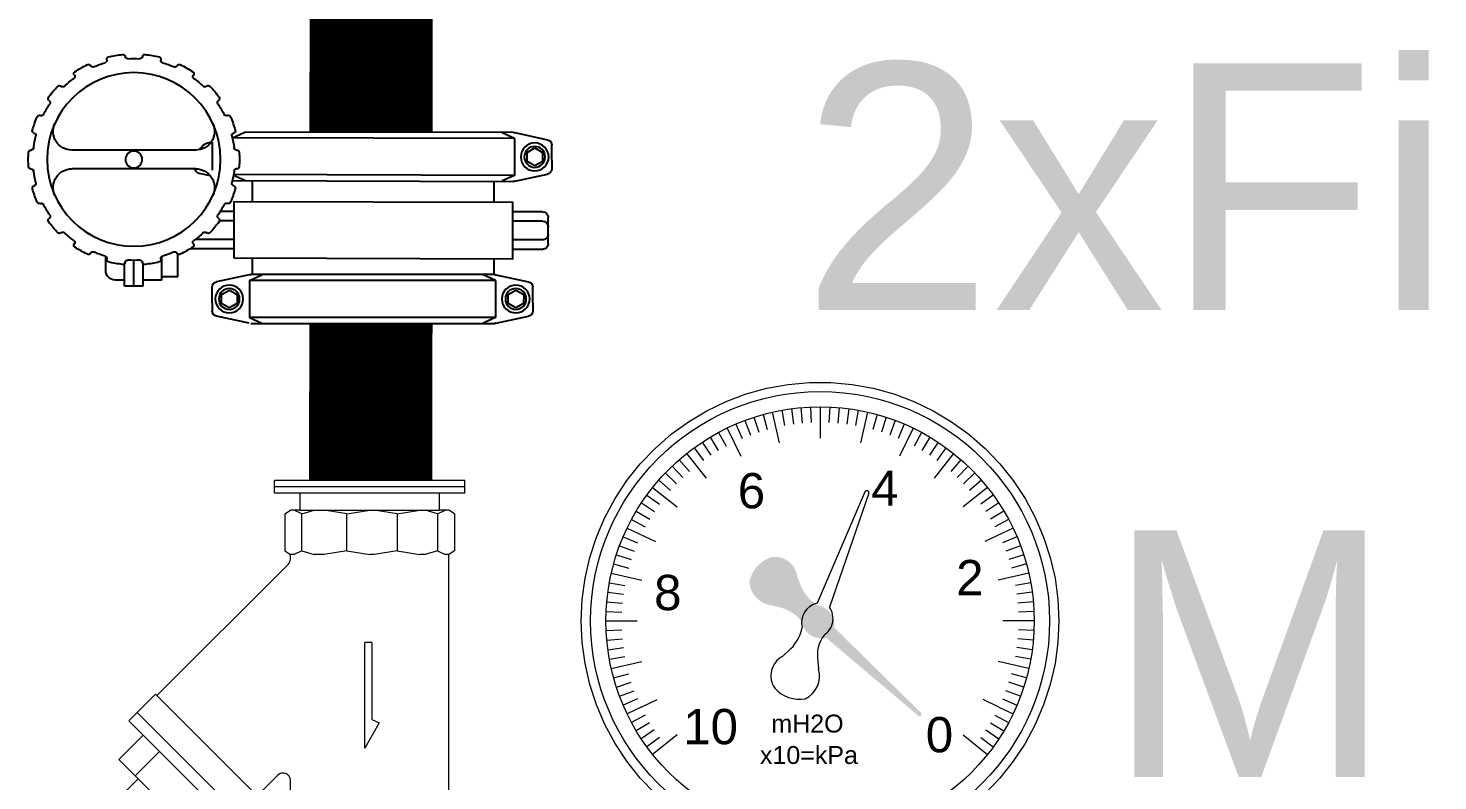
# Model space of a CAD drawing. Extents: x -6531732 to 89637, y -8915 to 32458.
# Drawn here: x 11521 to 12379, y 18421 to 18879 of the extents above; entities that cross this region are included whole.
import ezdxf

# ---------------------------------------------------------------- set-up
doc = ezdxf.new("R2010")
doc.units = 0
for name, color, linetype, lineweight in [('SAN-MC-EQUIPMENTS', 140, 'Continuous', 15), ('SAN-MC-HIDRANT', 1, 'HE_LINE', 25), ('SAN-MC-VALVE', 7, 'Continuous', 5)]:
    doc.layers.add(name, color=color, linetype=linetype, lineweight=lineweight)
doc.layers.add('SAN-MC-TEXT', color=7, linetype='Continuous')
doc.styles.get("Standard").update_dxf_attribs({"font": 'arial.ttf'})
doc.linetypes.add('HE_LINE', pattern='A,300,-250,["HE",Standard,S=0.5,R=0,X=-100.5,Y=-30.5],-100', length=650)

# ---------------------------------------------------------------- blocks, each defined once
blk = doc.blocks.new('12')
at = {"layer": 'SAN-MC-TEXT'}
for p, q in [((-0.1158223397505935, 0.2060436912579462, 1.427282663186685), (-0.1157331909926143, 0.2057987572043203, 1.427282663186685)), ((-0.10546726823668, 0.2078695700038224, 1.427282663186685), (-0.10546726823668, 0.2074270992889069, 1.427282663186685)), ((-0.09404900783556513, 0.2078695702948608, 1.427282663186685), (-0.09404900783556513, 0.2076089169131592, 1.427282663186685)), ((-0.08369393620523624, 0.2060436920728534, 1.427282663186685), (-0.08384527012822218, 0.2056279055541381, 1.427282663186685)), ((-0.1265519946755376, 0.2021384160034359, 1.427282663186685), (-0.1264006607525516, 0.2017226294265129, 1.427282663186685)), ((-0.07296428110566922, 0.2021384172840044, 1.427282663186685), (-0.07305342986364849, 0.2018934831721708, 1.427282663186685)), ((-0.144404986378504, 0.1895414916216396, 1.427282663186685), (-0.1441205716400873, 0.1892025393317454, 1.427282663186685)), ((-0.1356580916617531, 0.1968810081016272, 1.427282663186685), (-0.1354905468469951, 0.1966813360340893, 1.427282663186685)), ((-0.06385818388662301, 0.1968810098478571, 1.427282663186685), (-0.06414259856683202, 0.1965420576161705, 1.427282663186685)), ((-0.05511128876241855, 0.189541493775323, 1.427282663186685), (-0.05527883357717656, 0.1893418217077851, 1.427282663186685)), ((-0.1511637791118119, 0.1814866756903939, 1.427282663186685), (-0.1509380466595758, 0.1813563489704393, 1.427282663186685)), ((-0.1054672657337505, 0.107533939415589, 1.427282663186685), (-0.1054672676546033, 0.1828966205357574, 1.427282663186685)), ((-0.09404900539084338, 0.1075339397066273, 1.427282663186685), (-0.09404900719528086, 0.1828966208267957, 1.427282663186685)), ((-0.048352495621657, 0.1814866781933233, 1.427282663186685), (-0.04873568654875271, 0.1812654428067617, 1.427282663186685)), ((-0.1568729090795387, 0.1715981719316915, 1.427282663186685), (-0.1564897181524429, 0.1713769366033375, 1.427282663186685)), ((-0.04264336518826894, 0.1715981747838669, 1.427282663186685), (-0.04286909764050506, 0.1714678480639122, 1.427282663186685)), ((-0.0321049440826755, 0.1623426723526791, 1.427282663186685), (-0.04077841443358921, 0.1623426721780561, 1.427282663186685)), ((-0.03904708634945564, 0.1617174805724062, 1.427282663186685), (-0.03948283495265059, 0.1616406463435851, 1.427282663186685)), ((-0.02639581359107979, 0.1509244121261872, 1.427282663186685), (-0.02639581370749511, 0.1566335423267446, 1.427282663186685)), ((-0.1624519472534303, 0.1504726861603558, 1.427282663186685), (-0.1621952537971083, 0.1504274242324755, 1.427282663186685)), ((-0.03706432596663944, 0.1504726893035695, 1.427282663186685), (-0.03732101948116906, 0.1504274273174815, 1.427282663186685)), ((-0.0226848789898213, 0.1509244121843949, 1.427282663186685), (-0.03625044811633416, 0.1509244118933566, 1.427282663186685)), ((-0.02268487864057533, 0.1395061518414877, 1.427282663186685), (-0.0226848789898213, 0.1509244121843949, 1.427282663186685)), ((-0.1624519470205996, 0.1399578709388152, 1.427282663186685), (-0.1620161984174047, 0.1400347052258439, 1.427282663186685)), ((-0.02268487881519832, 0.1452152820420451, 1.427282663186685), (-0.03838498689583503, 0.1452152816345915, 1.427282663186685)), ((-0.03706432567560114, 0.1399578740820289, 1.427282663186685), (-0.03750007433700375, 0.14003470831085, 1.427282663186685)), ((-0.02268487864057533, 0.1395061518414877, 1.427282663186685), (-0.03625044782529585, 0.1395061515504494, 1.427282663186685)), ((-0.02639581300900318, 0.1280878913821653, 1.427282663186685), (-0.02639581330004148, 0.1395061517250724, 1.427282663186685)), ((-0.1604691866377834, 0.1287130796699785, 1.427282663186685), (-0.1602124931232538, 0.1287583416560665, 1.427282663186685)), ((-0.03904708553454839, 0.1287130826385692, 1.427282663186685), (-0.03930377899087034, 0.1287583446246572, 1.427282663186685)), ((-0.0283940086083021, 0.1280878913239576, 1.427282663186685), (-0.04077501964638941, 0.1280878910329193, 1.427282663186685)), ((-0.02639581300900318, 0.1280878913821653, 1.427282663186685), (-0.04077501964638941, 0.1280878910329193, 1.427282663186685)), ((-0.02839400837547146, 0.11838236998301, 1.427282663186685), (-0.0283940086083021, 0.1280878913239576, 1.427282663186685)), ((-0.1568729077407625, 0.1188323854585178, 1.427282663186685), (-0.1566471752885263, 0.1189627121784724, 1.427282663186685)), ((-0.0426433639077004, 0.1188323883106932, 1.427282663186685), (-0.04302655483479612, 0.1190536236972548, 1.427282663186685)), ((-0.02839400837547146, 0.11838236998301, 1.427282663186685), (-0.0421656740072649, 0.118382369633764, 1.427282663186685)), ((-0.1511637773073744, 0.1089438820490614, 1.427282663186685), (-0.1507805863802787, 0.109165117435623, 1.427282663186685)), ((-0.08980621644877829, 0.0986519762664102, 0.7136413315933425), (-0.09127048417576589, 0.1054741092957556, 0.7136413315933425)), ((-0.0512305288866628, 0.1076422206824645, 1.427282663186685), (-0.05123052830458619, 0.08441304473672062, 1.427282663186685)), ((-0.04835249381721951, 0.1089438846101984, 1.427282663186685), (-0.04857822632766329, 0.1090742112719454, 1.427282663186685)), ((-0.04552139880252071, 0.1108121462748386, 1.427282663186685), (-0.04552139810402878, 0.08441304485313594, 1.427282663186685)), ((-0.1444049841666128, 0.1008890664670616, 1.427282663186685), (-0.1442374394100625, 0.1010887385345995, 1.427282663186685)), ((-0.110233776998939, 0.09765675867674872, 0.7136413315933425), (-0.09329250405426137, 0.09765675908420235, 0.7136413315933425)), ((-0.0551112866087351, 0.1008890686789528, 1.427282663186685), (-0.05539570134715177, 0.1012280209106393, 1.427282663186685)), ((-0.02965974053950049, 0.07502440141979605), (-0.02537350673810579, 0.09499429009156302)), ((-0.01261912603513338, 0.09752678719814867), (-0.02223977106041275, 0.09752678690711036)), ((-0.01261912603513338, 0.09752678719814867), (-0.007521929481299594, 0.09752678731456399)), ((-0.0001019588962662965, 0.07502440217649564), (-0.004388193687191233, 0.09499429061543196)), ((-0.1356580890424084, 0.09354955039452761, 1.427282663186685), (-0.1353736743621994, 0.09388850268442184, 1.427282663186685)), ((-0.1265519918815698, 0.08829214301658794, 1.427282663186685), (-0.1264628431817982, 0.08853707707021385, 1.427282663186685)), ((-0.07296427831170149, 0.08829214429715648, 1.427282663186685), (-0.07311561223468743, 0.0887079308158718, 1.427282663186685)), ((-0.0683579190808814, 0.09248303342610598, 1.427282663186685), (-0.06835791890625842, 0.084413044329267, 1.427282663186685)), ((-0.06385818132548593, 0.09354955214075744, 1.427282663186685), (-0.06402572614024393, 0.09374922420829535, 1.427282663186685)), ((-0.06264878888032399, 0.09304443327710032, 1.427282663186685), (-0.06264878870570101, 0.08441304444568232, 1.427282663186685)), ((-0.01760297853616066, 0.0918281021877192), (-0.0203059887571726, 0.08709524985169992)), ((-0.0203059887571726, 0.08709524985169992), (-0.01755831015179865, 0.08238725189585239)), ((-0.01215168132330291, 0.09185365180019289), (-0.01760297853616066, 0.0918281021877192)), ((-0.00940443723811768, 0.08714652282651514), (-0.01215168132330291, 0.09185365180019289)), ((-0.01210753436316736, 0.08241280145011842), (-0.00940443723811768, 0.08714652282651514)), ((-0.1130051143409219, 0.08528881624806672, 0.7136413315933425), (-0.116415051772492, 0.07777505449485034, 0.7136413315933425)), ((-0.1161866543407086, -0.08558353531407192), (-0.116415051772492, 0.07777505449485034, 0.7136413315933425)), ((-0.1158223367237952, 0.08438686816953123, 1.427282663186685), (-0.1156710028008092, 0.08480265468824655, 1.427282663186685)), ((-0.1125236763909925, -0.08638211444485933), (-0.112981010141084, 0.08528349304106086, 0.7136413315933425)), ((-0.1054672651516739, 0.08256098994752392, 1.427282663186685), (-0.1054672651516739, 0.08282164332922548, 1.427282663186685)), ((-0.0940490047505591, 0.08256099023856223, 1.427282663186685), (-0.0940490047505591, 0.08300346101168543, 1.427282663186685)), ((-0.09008793657994829, -0.08638211386278272), (-0.09054527027183212, 0.08453755284426734, 0.7136413315933425)), ((-0.09020417233114131, 0.08459032437531278, 0.7136413315933425), (-0.08711122829117812, 0.07777505519334227, 0.7136413315933425)), ((-0.08688229238032363, 0.08454335096757859, 0.7136413315933425), (-0.08642495863023214, -0.08558353455737233)), ((-0.08369393323664553, 0.08438686898443848, 1.427282663186685), (-0.08378308193641715, 0.08463180309627205, 1.427282663186685)), ((-0.01755831015179865, 0.08238725189585239), (-0.01210753436316736, 0.08241280145011842)), ((-0.07406704881577753, 0.07302332943072543, 0.7136413315933425), (-0.08688229203107767, 0.07302332913968712, 0.7136413315933425)), ((-0.03021902704495005, 0.07302333053667098, 0.7136413315933425), (-0.03981226767064072, 0.07302333030384034, 0.7136413315933425)), ((-0.02976169387693517, -0.07406353304395452), (-0.02976169754401781, 0.07406353153055534)), ((-0.02609871965250932, 0.07486211089417338), (-0.02953276122570969, 0.06729523575631902)), ((-0.02609871592721902, -0.07486211217474192), (-0.02609871965250932, 0.07486211089417338)), ((-0.02609871965250932, 0.07486211089417338), (-0.00366297978325747, 0.07486211141804233)), ((-0.003662976057967171, -0.07486211159266531), (-0.00366297978325747, 0.07486211141804233)), ((-0.00366297978325747, 0.07486211141804233), (-0.0002289377443958074, 0.06729523651301861)), ((-1.833541318774223e-09, 0.07406353228725493), (1.833541318774223e-09, -0.07406353228725493)), ((-0.02609871592721902, -0.07486211217474192), (-0.02953275790787302, -0.06729523721151054)), ((-0.003662976057967171, -0.07486211159266531), (-0.0002289344265591353, -0.06729523651301861)), ((-0.07360971564776264, -0.07406353414990008), (-0.08642495892127044, -0.07406353444093838)), ((-0.02976169387693517, -0.07406353304395452), (-0.03935493444441818, -0.07406353327678517)), ((-0.02965973675600253, -0.07502440293319523), (-0.02537350208149292, -0.09499429137213156)), ((-0.02609871592721902, -0.07486211217474192), (-0.003662976057967171, -0.07486211159266531)), ((-0.000101955229183659, -0.07502440217649564), (-0.004388188972370699, -0.09499429084826261)), ((-0.1125236763909925, -0.08638211444485933), (-0.1159577183716465, -0.0788152395398356)), ((-0.09008793657994829, -0.08638211386278272), (-0.08665389494854026, -0.07881523878313601)), ((-0.0679005847487133, -0.1034370088600554, 0.7136413315933425), (-0.06790058521437459, -0.08545324869919568, 0.7136413315933425)), ((-0.06219145454815589, -0.1034370086854324, 0.7136413315933425), (-0.06219145495560952, -0.08545324858278036, 0.7136413315933425)), ((-0.05077319414704107, -0.1034370083943941, 0.7136413315933425), (-0.05077319461270235, -0.08545324829174206, 0.7136413315933425)), ((-0.04506406394648366, -0.1034370082779787, 0.7136413315933425), (-0.04506406441214494, -0.08545324811711907, 0.7136413315933425)), ((-0.01760297422879376, -0.08252577891107649), (-0.02030598444980569, -0.08725863124709576)), ((-0.012151677015936, -0.08250022924039513), (-0.01760297422879376, -0.08252577891107649)), ((-0.009404432930750772, -0.08720735821407288), (-0.012151677015936, -0.08250022924039513)), ((-0.116084697219776, -0.08654440520331264), (-0.1117984624870587, -0.106514293642249)), ((-0.1125236763909925, -0.08638211444485933), (-0.09008793657994829, -0.08638211386278272)), ((-0.1040279346925672, -0.09404578118119389), (-0.1067309449135792, -0.09877863351721317)), ((-0.09857663747970946, -0.09402023156872019), (-0.1040279346925672, -0.09404578118119389)), ((-0.09582939339452423, -0.09872736048419029), (-0.09857663747970946, -0.09402023156872019)), ((-0.08652691569295712, -0.0865444045048207), (-0.09081314943614416, -0.10651429311838)), ((-0.02030598444980569, -0.08725863124709576), (-0.01755830584443174, -0.0919666292029433)), ((-0.01755830584443174, -0.0919666292029433), (-0.01210753011400811, -0.0919410795904696)), ((-0.01210753011400811, -0.0919410795904696), (-0.009404432930750772, -0.08720735821407288)), ((-0.1067309449135792, -0.09877863351721317), (-0.1039832663082052, -0.1034866314730607)), ((-0.09853249051957391, -0.103461081860587), (-0.09582939339452423, -0.09872736048419029)), ((-0.01261912120389752, -0.09752678783843294), (-0.02223976622917689, -0.09752678801305592)), ((-0.01261912120389752, -0.09752678783843294), (-0.007521924650063738, -0.09752678766380996)), ((-0.09904408166767098, -0.1090467900503427), (-0.1086647266929504, -0.109046790341381)), ((-0.1039832663082052, -0.1034866314730607), (-0.09853249051957391, -0.103461081860587)), ((-0.09904408166767098, -0.1090467900503427), (-0.0939468851138372, -0.1090467899339274)), ((-0.04848954195040278, -0.1068624864565209, 0.7136413315933425), (-0.06447510657017119, -0.1068624868639745, 0.7136413315933425))]:
    blk.add_line(p, q, dxfattribs=at)
at = {"layer": 'SAN-MC-TEXT', "elevation": 0.7136413315933425}
blk.add_lwpolyline([(-0.03981226790347137, 0.08441304502775893), (-0.03935493421158753, -0.08545324800070375), (-0.07360971535672434, -0.085453248815611), (-0.07406704910681583, 0.08441304415464401)], close=True, dxfattribs=at)
at = {"layer": 'SAN-MC-TEXT'}
for centre, radius in [((-0.09975813652272336, 0.1452152801211923, 1.427282663186685), 0.05280945432417312), ((-0.09975813652272336, 0.1452152801211923, 1.427282663186685), 0.005138217177487114), ((-0.0148808500089217, 0.08717694017104805), 0.008470636471499909), ((-0.0148808500089217, 0.08717694017104805), 0.006346376422867801), ((-0.01488084570155479, -0.08717694092774764), 0.008470636471499909), ((-0.01488084570155479, -0.08717694092774764), 0.006346376422867801), ((-0.1013058061653282, -0.09869694319786504), 0.008470636473597368), ((-0.1013058061653282, -0.09869694319786504), 0.006346376422867801)]:
    blk.add_circle(centre, radius, dxfattribs=at)
for centre, radius, start, end in [((-0.09975813652272336, 0.1452152801211923, 1.427282663186685), 0.06422771471858893, 106.0904373041686, 113.909565351695), ((-0.1171635466453154, 0.2055555318947881, 1.427282663186685), 0.001427282549301976, 20.00000090300393, 106.0904373041686), ((-0.09975813652272336, 0.1452152801211923, 1.427282663186685), 0.06137314961998497, 96.51414198842934, 103.475022419117), ((-0.1068827489798423, 0.2076102653518319, 1.427282663186685), 0.001427282549301976, 276.5141419884293, 5.211853802802321), ((-0.1040399856574368, 0.2078695700620301, 1.427282663186685), 0.001427282549301976, 93.90956449380326, 185.2118538028023), ((-0.09975813652272336, 0.1452152801211923, 1.427282663186685), 0.06422771471858893, 86.09043717091961, 93.90956449380326), ((-0.09547629035660066, 0.2078695702948608, 1.427282663186685), 0.001427282549301976, 1.667526652835144e-06, 86.09043717091961), ((-0.09262172531452961, 0.2076089169131592, 1.427282663186685), 0.001427282549301976, 180.0000016675266, 263.4750223503133), ((-0.09975813652272336, 0.1452152801211923, 1.427282663186685), 0.06137314961998497, 76.51414348988354, 83.4750223503133), ((-0.08511274043121375, 0.2062841482693329, 1.427282663186685), 0.001427282549301976, 256.5141434898836, 345.211854596245), ((-0.08235272936872207, 0.2055555327096954, 1.427282663186685), 0.001427282549301976, 73.909564757769, 165.211854596245), ((-0.09975813652272336, 0.1452152801211923, 1.427282663186685), 0.06422771471858893, 66.09043837282532, 73.909564757769), ((-0.1367514534795191, 0.1959635685198009, 1.427282663186685), 0.001427282549301976, 40.00000184619144, 126.0904379557288), ((-0.09975813652272336, 0.1452152801211923, 1.427282663186685), 0.06137314961998497, 116.5141431882567, 123.4750227351469), ((-0.1277934240351897, 0.2014106262940913, 1.427282663186685), 0.001427282549301976, 296.5141431882567, 25.21185438622399), ((-0.1252107878390234, 0.2026265753665939, 1.427282663186685), 0.001427282549301976, 113.909565351695, 205.211854386224), ((-0.1143919841561001, 0.206286916625686, 1.427282663186685), 0.001427282549301976, 200.000000903004, 283.475022419117), ((-0.07430548800039105, 0.2026265766471624, 1.427282663186685), 0.001427282549301976, 340.0000012339927, 66.09043837282532), ((-0.07171222291071899, 0.2014053238672204, 1.427282663186685), 0.001427282549301976, 160.0000012339928, 243.4750219417881), ((-0.09975813652272336, 0.1452152801211923, 1.427282663186685), 0.06137314961998497, 56.51414339682576, 63.47502194178809), ((-0.06276482201064937, 0.1959635703824461, 1.427282663186685), 0.001427282549301976, 53.90956437536886, 145.2118537514563), ((-0.143311624560738, 0.1904589311452582, 1.427282663186685), 0.001427282549301976, 133.9095647272544, 225.2118540498976), ((-0.1453226296289358, 0.1884329991880804, 1.427282663186685), 0.001427282549301976, 316.5141431547135, 45.21185404989765), ((-0.09975813652272336, 0.1452152801211923, 1.427282663186685), 0.06422771471858893, 126.0904379557288, 133.9095647272544), ((-0.1343971850292291, 0.1975987756159157, 1.427282663186685), 0.001427282549301976, 220.0000018461914, 303.4750227351469), ((-0.1168855279975105, 0.1828966202447191, 1.427282663186685), 0.01141826039441581, 1.667526652835144e-06, 114.4433377556728), ((-0.08263074679416604, 0.182896621117834, 1.427282663186685), 0.01141826039441581, 65.55666596964734, 180.0000016675266), ((-0.06510918287676759, 0.1975922244600952, 1.427282663186685), 0.001427282549301976, 236.5141433968258, 325.2118537514563), ((-0.09975813652272336, 0.1452152801211923, 1.427282663186685), 0.06422771471858893, 46.0904376290522, 53.90956437536886), ((-0.05418547164299525, 0.1884243822423741, 1.427282663186685), 0.001427282549301976, 140.0000017804241, 223.4750228448106), ((-0.05620465069659986, 0.1904589332989417, 1.427282663186685), 0.001427282549301976, 320.000001780424, 46.0904376290522), ((-0.09975813652272336, 0.1452152801211923, 1.427282663186685), 0.06422771471858893, 146.0904380448224, 153.9095659307902), ((-0.1518774204014335, 0.1802506126696244, 1.427282663186685), 0.001427282549301976, 60.00000229868032, 146.0904380448224), ((-0.1502244053699542, 0.1825924119330011, 1.427282663186685), 0.001427282549301976, 240.0000022986803, 323.4750226573057), ((-0.09975813652272336, 0.1452152801211923, 1.427282663186685), 0.06137314961998497, 136.5141431547135, 143.4750226573057), ((-0.09975813652272336, 0.1452152801211923, 1.427282663186685), 0.06137314961998497, 36.5141418874388, 43.47502284481055), ((-0.04928480045055039, 0.1825828681467101, 1.427282663186685), 0.001427282549301976, 216.5141418874388, 305.2118536113704), ((-0.04763885433203541, 0.1802506152889691, 1.427282663186685), 0.001427282549301976, 33.9095656523399, 125.2118536113704), ((-0.09975813652272336, 0.1452152801211923, 1.427282663186685), 0.06422771471858893, 26.09043779729861, 33.9095656523399), ((-0.1561592677899171, 0.1728342348942533, 1.427282663186685), 0.001427282549301976, 153.9095659307902, 245.2118547047361), ((-0.1573560849938076, 0.1702426773263142, 1.427282663186685), 0.001427282549301976, 336.5141432953224, 65.21185470473601), ((-0.04335700647789054, 0.172834237688221, 1.427282663186685), 0.001427282549301976, 300.0000014210065, 26.09043779729861), ((-0.09975813652272336, 0.1452152801211923, 1.427282663186685), 0.06137314961998497, 156.5141432953224, 163.4750224653439), ((-0.04215545635088347, 0.1702317851595581, 1.427282663186685), 0.001427282549301976, 120.0000014210065, 203.4750225795373), ((-0.09975813652272336, 0.1452152801211923, 1.427282663186685), 0.06137314961998497, 16.51414350518074, 23.47502257953728), ((-0.09975813652272336, 0.1452152801211923, 1.427282663186685), 0.06422771471858893, 166.0904376934282, 173.9095651839097), ((-0.1607170324132312, 0.1603118786588311, 1.427282663186685), 0.001427282549301976, 74.78814842242127, 166.0904376934282), ((-0.1599680265935604, 0.1630664261756465, 1.427282663186685), 0.001427282549301976, 254.7881484224212, 343.4858601680819), ((-0.03954824732500128, 0.1630664292024449, 1.427282663186685), 0.001427282549301976, 196.5141435051807, 285.2118531883954), ((-0.03879924133070745, 0.1603118816856295, 1.427282663186685), 0.001427282549301976, 13.90956554650577, 105.2118531883954), ((-0.09975813652272336, 0.1452152801211923, 1.427282663186685), 0.06422771471858893, 6.090438310877605, 13.90956554650577), ((-0.03210494390805252, 0.1566335422103293, 1.427282663186685), 0.005709130197207905, 1.667526652835144e-06, 90.00000166752666), ((-0.1622041022928897, 0.1518782851053402, 1.427282663186685), 0.001427282549301976, 173.9095651839097, 260.0000016402533), ((-0.1624430987576488, 0.1490218252874911, 1.427282663186685), 0.001427282549301976, 356.5249805516387, 80.00000164025326), ((-0.09975813652272336, 0.1452152801211923, 1.427282663186685), 0.06137314961998497, 176.5249805516387, 183.4858600601309), ((-0.0370731744042132, 0.1490218283724971, 1.427282663186685), 0.001427282549301976, 100.000001644632, 183.4750227795257), ((-0.09975813652272336, 0.1452152801211923, 1.427282663186685), 0.06137314961998497, 356.5141432710335, 3.475022779525768), ((-0.0373121710435953, 0.1518782881903462, 1.427282663186685), 0.001427282549301976, 280.0000016446321, 6.090438310877605), ((-0.1622041020018514, 0.1385522720520385, 1.427282663186685), 0.001427282549301976, 94.78814942713883, 186.0904383108776), ((-0.09975813652272336, 0.1452152801211923, 1.427282663186685), 0.06422771471858893, 186.0904383108776, 193.9095655465057), ((-0.1624423774483148, 0.1413968751439825, 1.427282663186685), 0.001427282549301976, 274.7881494271388, 3.485860060130852), ((-0.03707389536430128, 0.1413968782289885, 1.427282663186685), 0.001427282549301976, 176.5141432710335, 265.2118538962567), ((-0.09975813652272336, 0.1452152801211923, 1.427282663186685), 0.06422771471858893, 346.0904376934281, 353.9095651839097), ((-0.03731217069434933, 0.1385522751370445, 1.427282663186685), 0.001427282549301976, 353.9095651839097, 85.21185389625668), ((-0.1607170316565316, 0.1301186785567552, 1.427282663186685), 0.001427282549301976, 193.9095655465057, 280.0000016446321), ((-0.1599646481045056, 0.1273527427110821, 1.427282663186685), 0.001427282549301976, 16.52498120472125, 100.000001644632), ((-0.03955162400961854, 0.1273527457378805, 1.427282663186685), 0.001427282549301976, 80.00000164025326, 163.4750224653439), ((-0.03879924057400785, 0.1301186815835536, 1.427282663186685), 0.001427282549301976, 260.0000016402533, 346.0904376934281), ((-0.09975813652272336, 0.1452152801211923, 1.427282663186685), 0.06137314961998497, 196.5141435051807, 203.4750225795373), ((-0.1573608165781479, 0.1201987750828266, 1.427282663186685), 0.001427282549301976, 300.0000014210065, 23.47502257953728), ((-0.04216018799343146, 0.1201878829160705, 1.427282663186685), 0.001427282549301976, 156.5141432953224, 245.2118547047361), ((-0.09975813652272336, 0.1452152801211923, 1.427282663186685), 0.06137314961998497, 336.5141432953224, 343.4750224653439), ((-0.1561592664511409, 0.1175963225541636, 1.427282663186685), 0.001427282549301976, 120.0000014210065, 206.0904377972986), ((-0.09975813652272336, 0.1452152801211923, 1.427282663186685), 0.06422771471858893, 206.0904377972986, 213.9095656523399), ((-0.09975813652272336, 0.1452152801211923, 1.427282663186685), 0.06422771471858893, 326.0904380448225, 333.9095659307902), ((-0.04335700513911434, 0.1175963253481314, 1.427282663186685), 0.001427282549301976, 333.9095659307902, 65.21185470473601), ((-0.1518774186552037, 0.1101799449534155, 1.427282663186685), 0.001427282549301976, 213.9095656523399, 305.2118536113704), ((-0.1502314725366887, 0.1078476921538822, 1.427282663186685), 0.001427282549301976, 36.5141418874388, 125.2118536113704), ((-0.09975813652272336, 0.1452152801211923, 1.427282663186685), 0.06137314961998497, 216.5141418874388, 223.4750228448106), ((-0.1453308012860361, 0.1020061780582182, 1.427282663186685), 0.001427282549301976, 320.000001780424, 43.47502284481055), ((-0.1168855261348654, 0.1075339391245507, 1.427282663186685), 0.01141826039441581, 245.5566659696473, 1.667526652835144e-06), ((-0.1017631404974964, 0.0976567588513717, 0.7136413315933425), 0.008470636473597368, 117.8450707234981, 175.8538375890984), ((-0.09440421991166659, 0.1048015003325418, 0.7136413315933425), 0.003205105692712518, 12.11388414397858, 90.00000166752666), ((-0.08263074498972856, 0.1075339399976656, 1.427282663186685), 0.01141826039441581, 180.0000016675266, 294.4433377556728), ((-0.05419364330009557, 0.1019975610543042, 1.427282663186685), 0.001427282549301976, 136.5141431547135, 225.2118540498976), ((-0.09975813652272336, 0.1452152801211923, 1.427282663186685), 0.06137314961998497, 316.5141431547135, 323.4750226573057), ((-0.04929186755907722, 0.1078381483675912, 1.427282663186685), 0.001427282549301976, 60.00000229868032, 143.4750226573057), ((-0.04763885264401324, 0.1101799475727603, 1.427282663186685), 0.001427282549301976, 240.0000022986803, 326.0904380448225), ((-0.1433116222906392, 0.09997162694344297, 1.427282663186685), 0.001427282549301976, 140.0000017804241, 226.0904376290522), ((-0.09975813652272336, 0.1452152801211923, 1.427282663186685), 0.06422771471858893, 226.0904376290522, 233.9095643753688), ((-0.09975813652272336, 0.1452152801211923, 1.427282663186685), 0.06422771471858893, 306.0904379557288, 313.9095647272544), ((-0.05620464842650108, 0.09997162909712642, 1.427282663186685), 0.001427282549301976, 313.9095647272544, 45.21185404989765), ((-0.02223977094399743, 0.09432168124476448), 0.003205105691918884, 90.00000166752666, 167.8861191171616), ((-0.007521929364884272, 0.09432168159401044), 0.003205105691918884, 12.11388414397858, 90.00000166752666), ((-0.1367514509765897, 0.09446698985993862, 1.427282663186685), 0.001427282549301976, 233.9095643753688, 325.2118537514563), ((-0.1344070901104715, 0.09283833584049717, 1.427282663186685), 0.001427282549301976, 56.51414339682576, 145.2118537514563), ((-0.09975813652272336, 0.1452152801211923, 1.427282663186685), 0.06137314961998497, 236.5141433968258, 243.4750219417881), ((-0.1278040500183124, 0.0890252364333719, 1.427282663186685), 0.001427282549301976, 340.0000012339927, 63.47502194178809), ((-0.125210784986848, 0.08780398359522223, 1.427282663186685), 0.001427282549301976, 160.0000012339928, 246.0904383728253), ((-0.09975813652272336, 0.1452152801211923, 1.427282663186685), 0.06422771471858893, 246.0904383728253, 253.909564757769), ((-0.09975813652272336, 0.1452152801211923, 1.427282663186685), 0.06422771471858893, 286.0904373041686, 293.909565351695), ((-0.07430548520642333, 0.08780398487579077, 1.427282663186685), 0.001427282549301976, 293.909565351695, 25.21185438622399), ((-0.07172284895204939, 0.08901993394829333, 1.427282663186685), 0.001427282549301976, 116.5141431882567, 205.211854386224), ((-0.09975813652272336, 0.1452152801211923, 1.427282663186685), 0.06137314961998497, 296.5141431882567, 303.4750227351469), ((-0.06511908795800991, 0.09283178468467668, 1.427282663186685), 0.001427282549301976, 40.00000184619144, 123.4750227351469), ((-0.06276481950771995, 0.09446699172258377, 1.427282663186685), 0.001427282549301976, 220.0000018461914, 306.0904379557288), ((-0.117163543618517, 0.08487502753268927, 1.427282663186685), 0.001427282549301976, 253.909564757769, 345.211854596245), ((-0.1144035324978177, 0.08414641197305173, 1.427282663186685), 0.001427282549301976, 76.51414348988354, 165.211854596245), ((-0.09975813652272336, 0.1452152801211923, 1.427282663186685), 0.06137314961998497, 256.5141434898836, 263.4750223503133), ((-0.1068945477309171, 0.08282164332922548, 1.427282663186685), 0.001427282549301976, 1.667526652835144e-06, 83.4750223503133), ((-0.1040399825724307, 0.08256099000573158, 1.427282663186685), 0.001427282549301976, 180.0000016675266, 266.0904371709196), ((-0.09975813652272336, 0.1452152801211923, 1.427282663186685), 0.06422771471858893, 266.0904371709196, 273.9095644938033), ((-0.09547628727159463, 0.08256099023856223, 1.427282663186685), 0.001427282549301976, 273.9095644938033, 5.211853802802321), ((-0.09263352406560443, 0.08282029494876042, 1.427282663186685), 0.001427282549301976, 96.51414198842934, 185.2118538028023), ((-0.09975813652272336, 0.1452152801211923, 1.427282663186685), 0.06137314961998497, 276.5141419884293, 283.475022419117), ((-0.09146101473015733, 0.08454335085116327, 0.7136413315933425), 0.004578722418160739, 1.667526652835144e-06, 12.11388414397858), ((-0.08512428883113898, 0.08414364367490634, 1.427282663186685), 0.001427282549301976, 20.00000090300393, 103.475022419117), ((-0.08235272640013136, 0.08487502840580419, 1.427282663186685), 0.001427282549301976, 200.000000903004, 286.0904373041686), ((-0.02518297513597645, 0.07406353164697066), 0.004578722417026976, 167.8861191171616, 180.0000016675266), ((-0.02518297146889381, -0.07406353286933154), 0.004578722417026976, 180.0000016675266, 192.1138841439786), ((-0.004578720574500039, -0.07406353240367025), 0.004578722417026976, 347.8861191171616, 1.667526652835144e-06), ((-0.1116079319326673, -0.0855835351976566), 0.004578722418160739, 180.0000016675266, 192.1138841439786), ((-0.0910036810382735, -0.08558353467378765), 0.004578722418160739, 347.8861191171616, 1.667526652835144e-06), ((-0.02223976628738455, -0.09432168235071003), 0.003205105691918884, 192.1138841439786, 270.0000016675266), ((-0.007521924708271399, -0.09432168200146407), 0.003205105691918884, 270.0000016675266, 347.8861191171616), ((-0.108664726751158, -0.1058416846208274), 0.003205105692712518, 192.1138841439786, 270.0000016675266), ((-0.09394688517204486, -0.1058416842715815), 0.003205105692712518, 270.0000016675266, 347.8861191171616), ((-0.06447510662837885, -0.10343700874364, 0.7136413315933425), 0.003425478118324743, 180.0000016675266, 270.0000016675266), ((-0.05876597642782144, -0.1034370086272247, 0.7136413315933425), 0.003425478118324743, 180.0000016675266, 270.0000016675266), ((-0.05419867226737551, -0.1034370085108094, 0.7136413315933425), 0.003425478118324743, 270.0000016675266, 1.667526652835144e-06), ((-0.0484895420668181, -0.1034370083361864, 0.7136413315933425), 0.003425478118324743, 270.0000016675266, 1.667526652835144e-06)]:
    blk.add_arc(centre, radius, start, end, dxfattribs=at)
blk = doc.blocks.new('FI')
at = {"layer": 'SAN-MC-EQUIPMENTS', "linetype": 'Continuous', "lineweight": 5}
for p, q in [((-30.95644012943376, 127.3654623893817), (-30.95644012943376, 123.2170596960932)), ((-30.95644012943376, 127.3654623893817), (-30.95644012943376, 123.2170596960932)), ((-30.95644012943376, 127.3654623893817), (30.9732897299109, 127.3654623893817)), ((-30.95644012943376, 125.2912610426356), (30.9732897299109, 125.2912610426356)), ((30.9732897299109, 127.3654623893817), (30.9732897299109, 123.2170596960932)), ((30.9732897299109, 127.3654623893817), (30.9732897299109, 123.2170596960932)), ((-30.95644012943376, 123.2170596960932), (30.9732897299109, 123.2170596960932)), ((-30.96486492961412, 4.148402693288517), (-30.96486492961412, 0)), ((-30.96486492961412, 4.148402693288517), (-30.96486492961412, 0)), ((-30.96486492961412, 4.148402693288517), (30.96486492961412, 4.148402693288517)), ((-30.96486492961412, 2.074201346556947), (30.96486492961412, 2.074201346556947)), ((-30.96486492961412, 0), (30.96486492961412, 0)), ((30.96486492961412, 4.148402693288517), (30.96486492961412, 0)), ((30.96486492961412, 4.148402693288517), (30.96486492961412, 0))]:
    blk.add_line(p, q, dxfattribs=at)
at = {"layer": 'SAN-MC-EQUIPMENTS'}
for p, q in [((-22.65839295199839, 123.215665697222), (-22.65839295182377, 117.6504105047788)), ((22.61893538699951, 123.215665697222), (22.61893538676668, 117.6504105047788)), ((-27.56904105539434, 116.4791318442294), (-25.804432892357, 117.6504105047788)), ((-27.56904105539434, 116.4791318442294), (-27.56904105539434, 104.4301221916103)), ((-25.804432892357, 117.6504105047788), (-22.64557067066198, 117.6504105047788)), ((-22.06714716373244, 116.4791318442294), (-24.52696760406252, 117.6504105047788)), ((-22.64557067066198, 117.6504105047788), (22.64802810753463, 117.6504105047788)), ((-22.06714716373244, 116.4791318442294), (-18.06866867881035, 117.6504105047788)), ((-22.06714716373244, 116.4791318442294), (-22.06714716373244, 104.4301221916103)), ((-8.901948562997859, 116.4791318442294), (-16.32527340319939, 117.6504105047788)), ((-8.901948562997859, 116.4791318442294), (-1.478623722796328, 117.6504105047788)), ((-8.901948562997859, 104.4301221916103), (-8.901948562997859, 116.4791318442294)), ((7.383166589832399, 116.4791318442294), (-0.04015825036913157, 117.6504105047788)), ((7.383166589832399, 116.4791318442294), (14.80649142997572, 117.6504105047788)), ((7.383166589832399, 104.4301221916103), (7.383166589832399, 116.4791318442294)), ((22.06960460060509, 116.4791318442294), (18.07112618593965, 117.6504105047788)), ((22.06960460060509, 116.4791318442294), (24.52942504093517, 117.6504105047788)), ((22.06960460060509, 104.4301221916103), (22.06960460060509, 116.4791318442294)), ((22.64802782650804, 117.6504105047788), (25.80689032928785, 117.6504105047788)), ((27.57149849232519, 116.4791318442294), (25.80689032928785, 117.6504105047788)), ((27.57149849232519, 116.4791318442294), (27.57149849232519, 104.4301221916103)), ((57.41948896693066, 115.0356830850214), (49.5333827805589, 107.1497562243458)), ((63.67150391213363, 108.783564528625), (57.41948896693066, 115.0356830850214)), ((63.67150391213363, 108.783564528625), (70.3311760185752, 115.443289863666)), ((82.01368847570848, 103.7608125409679), (70.3311760185752, 115.443289863666)), ((36.15518525743391, 103.1199577115913), (44.85922025429318, 111.823992708436)), ((49.53343910089461, 107.1496929122368), (44.85922025429318, 111.823992708436)), ((75.64432289148681, 75.53831326096406), (42.10892454121495, 109.073696995416)), ((49.5333827805589, 107.1497562243458), (73.7203114653239, 82.96282051268645)), ((62.69573847937863, 109.7591837673681), (54.80982321302872, 101.8731642222701)), ((63.67150391213363, 108.783564528625), (75.3540412793518, 97.10108060065977)), ((-27.56904105539434, 104.4301221916103), (-25.804432892357, 103.2588435310608)), ((-25.804432892357, 103.2588435310608), (-25.804432892357, 24.10522492972086)), ((-22.06714716373244, 104.4301221916103), (-24.52696760406252, 103.2588435310608)), ((-22.06714716373244, 104.4301221916103), (-18.0686686784029, 103.2588435310608)), ((-8.901948562997859, 104.4301221916103), (-16.32527340319939, 103.2588435310608)), ((-8.901948562997859, 104.4301221916103), (-1.478623722796328, 103.2588435310608)), ((7.383166589832399, 104.4301221916103), (-0.04015825036913157, 103.2588435310608)), ((7.383166589832399, 104.4301221916103), (14.80649142997572, 103.2588435310608)), ((22.06960460060509, 104.4301221916103), (18.07112618628889, 103.2588435310608)), ((22.06960460060509, 104.4301221916103), (24.52942504093517, 103.2588435310608)), ((27.57149849232519, 104.4301221916103), (25.80689032893861, 103.2588435310608)), ((25.80689032928785, 103.2588435310608), (25.80689032928785, 97.63814236526377)), ((36.61729785636999, 102.6578304967406), (29.9015472807223, 95.94207992112933)), ((36.15518525743391, 103.1199577115913), (36.61739760276396, 102.6577454013313)), ((69.22836398961954, 70.04677904973505), (36.61729785636999, 102.6578304967406)), ((82.01368847570848, 103.7608125409679), (75.3540412793518, 97.10108060065977)), ((75.35411418322474, 97.10095425751933), (81.60640222777147, 90.84876690806414)), ((76.32958241458982, 96.12537507193338), (68.44356174510904, 88.23946085962234)), ((81.60640222777147, 90.84876690806414), (73.7203114653239, 82.96282051268645)), ((-3.042161685938481, 78.8767060701648), (1.582079947751481, 87.09187098742404)), ((1.582079947751481, 87.09187098742404), (1.582079947751481, 52.77473691907653)), ((73.7203114653239, 82.96282051268645), (78.39461129659321, 78.28860173631256)), ((-0.7114391611539759, 77.82526766885712), (-3.042161685938481, 78.8767060701648)), ((69.69057629979216, 69.58456673947512), (78.39461129659321, 78.28860173631256)), ((-0.7114391611539759, 52.77473691907653), (-0.7114391611539759, 77.82526766885712)), ((69.22836398961954, 70.04677904973505), (26.51071945432341, 27.32895710578305)), ((69.69057629979216, 69.58456673947512), (69.22836398961954, 70.04677904973505)), ((-0.7114391611539759, 52.77473691907653), (1.582079947751481, 52.77473691907653)), ((-27.56904105539434, 22.93394626918598), (-25.804432892357, 24.10522492972086)), ((-22.06714716373244, 22.93394626918598), (-24.52696760406252, 24.10522492972086)), ((-22.06714716373244, 22.93394626918598), (-18.06866867881035, 24.10522492972086)), ((-8.901948563347105, 22.93394619909668), (-16.32527340354864, 24.10522485963156)), ((-8.901948563347105, 22.93394619909668), (-1.478623723203782, 24.10522485963156)), ((7.383166589832399, 22.93394626918598), (-0.04015825036913157, 24.10522492972086)), ((7.383166589832399, 22.93394626918598), (14.80649142997572, 24.10522492972086)), ((22.06960460060509, 22.93394626918598), (18.07112618593965, 24.10522492972086)), ((22.06960460060509, 22.93394626918598), (24.52942504093517, 24.10522492972086)), ((25.80443288694369, 25.62914014932176), (25.80443288694369, 24.10522492972086)), ((27.56904105539434, 22.93394626918598), (25.804432892357, 24.10522492972086)), ((-27.56904105539434, 10.8849366165523), (-27.56904105539434, 22.93394626918598)), ((-22.06714716373244, 10.8849366165523), (-22.06714716373244, 22.93394626918598)), ((-8.901948563347105, 10.88493654647755), (-8.901948563347105, 22.93394619909668)), ((7.383166589832399, 22.93394626918598), (7.383166589832399, 10.8849366165523)), ((22.06960460060509, 22.93394626918598), (22.06960460060509, 10.8849366165523)), ((27.57149849232519, 10.8849366165523), (27.57149849232519, 22.93231511765043)), ((-27.56904105539434, 10.8849366165523), (-25.804432892357, 9.713657885746215)), ((-25.804432892357, 9.713657885746215), (-22.67516911512939, 9.713657885746215)), ((-22.06714716373244, 10.8849366165523), (-24.52696760406252, 9.713657885746215)), ((-22.67516911536222, 4.148402693288517), (-22.67516911512939, 9.713657885920838)), ((22.67516911483835, 9.713657885746215), (-22.67516911512939, 9.713657885920838)), ((-22.06714716373244, 10.8849366165523), (-18.06866867881035, 9.713657885746215)), ((-8.901948563347105, 10.88493654647755), (-16.32527340354864, 9.713657885920838)), ((-8.901948563347105, 10.88493654647755), (-1.478623723203782, 9.713657885920838)), ((7.383166589832399, 10.8849366165523), (-0.04015825036913157, 9.713657885746215)), ((7.383166589832399, 10.8849366165523), (14.80649142997572, 9.713657885746215)), ((22.06960460060509, 10.8849366165523), (18.07112618593965, 9.713657885746215)), ((22.06960460060509, 10.8849366165523), (24.52942504093517, 9.713657885746215)), ((22.61893538699951, 9.713657885746215), (22.61893538676668, 4.148402693288517)), ((22.61893538699951, 9.713657885746215), (25.80689032928785, 9.713657885746215)), ((27.57149849232519, 10.8849366165523), (25.80689032928785, 9.713657885746215))]:
    blk.add_line(p, q, dxfattribs=at)
at = {"layer": 'SAN-MC-EQUIPMENTS', "linetype": 'Continuous'}
for p, q in [((-25.80443289200775, 103.2588435310608), (-24.52696760406252, 103.2588435310608)), ((-18.0686686784029, 103.2588435310608), (-16.32527340319939, 103.2588435310608)), ((-1.478623722796328, 103.2588435310608), (-0.04015825019450858, 103.2588435310608)), ((14.80649142997572, 103.2588435310608), (18.07112618628889, 103.2588435310608)), ((24.52942504093517, 103.2588435310608), (25.80689032893861, 103.2588435310608)), ((-25.80443289200775, 24.10522492972086), (-24.52696760406252, 24.10522492972086)), ((-18.06866867881035, 24.10522492972086), (-16.32527340354864, 24.10522492972086)), ((-1.478623723203782, 24.10522492972086), (-0.04015825048554689, 24.10522492972086)), ((14.80649142997572, 24.10522492972086), (18.07112618628889, 24.10522492972086)), ((24.52942504093517, 24.10522492972086), (25.80689032893861, 24.10522492972086))]:
    blk.add_line(p, q, dxfattribs=at)
at = {"layer": 'SAN-MC-EQUIPMENTS'}
for centre, start, end in [((28.20548483659513, 97.63814236526377), 180, 315.0000000005895), ((28.20302738872124, 25.62914014932176), 134.8731666463335, 180)]:
    blk.add_arc(centre, 2.398594501866508, start, end, dxfattribs=at)

msp = doc.modelspace()

# ---------------------------------------------------------------- hatches: boundary and pattern name
at = {"layer": 'SAN-MC-VALVE', "lineweight": 5}
h = msp.add_hatch(color=1, dxfattribs=at)
edge = h.paths.add_edge_path()
edge.add_arc((11999.39960920735, 18515.64172648116), 12.5065611622107, 353.28117981062786, 441.6483664300219, ccw=False)
edge.add_line((12011.82027877792, 18514.17849680166), (12064.66502452519, 18462.29024937367))
edge.add_arc((12063.72223684116, 18461.51634985804), 1.219741359378741, 222.0192098471906, 399.3813083726702, ccw=False)
edge.add_line((12062.81606616004, 18460.6998797249), (12006.74616471416, 18508.10293520092))
edge.add_arc((12003.78756755515, 18519.60080374721), 11.87241669812195, 191.4663448262689, 284.43013219135366, ccw=False)
edge.add_arc((11974.52151612862, 18506.0257343458), 20.89526696468042, 392.4606871812596, 438.8678983711704)
edge.add_line((11978.55580159946, 18526.52784941941), (11974.09104004171, 18527.73012280571))
edge.add_arc((11975.50746732875, 18543.11646289881), 15.45139888420437, 184.7371409594053, 264.7403209795455, ccw=False)
edge.add_arc((11979.88641472085, 18538.09866971559), 20.12840672153372, 470.7786828229549, 529.2867513234964, ccw=False)
edge.add_arc((11975.79918505176, 18543.79223509915), 13.47614309800196, 367.5083836333754, 463.0961622678505, ccw=False)
edge.add_line((11989.15978038235, 18545.55317970681), (11991.6960723665, 18538.97828237842))
edge.add_arc((12015.17855161353, 18549.75578373987), 25.83759605113936, 204.6531949370557, 237.289775840841)

# ---------------------------------------------------------------- linework, layer by layer
at = {"layer": 'SAN-MC-HIDRANT', "color": 1, "linetype": 'Continuous', "const_width": 75}
msp.add_lwpolyline([(12989.00636532827, 19306.96980965547), (11780.404809653, 19306.96980965547, 0.4137765939202101), (11730.40486538335, 19257.04441634695), (11729.94379179104, 18815.60629299599)], format="xyb", dxfattribs=at)
msp.add_lwpolyline([(11729.82231074496, 18699.29874893967), (11729.72258017882, 18603.81535506565)], dxfattribs=at)
at = {"layer": 'SAN-MC-VALVE', "lineweight": 5}
for p, q in [((11978.37866613193, 18626.73654469884), (11974.13652630075, 18645.32257391363)), ((11979.86440376862, 18646.49536197297), (11981.56265103741, 18637.13724863473)), ((11985.63913063629, 18647.40998881626), (11986.91581764742, 18637.98510692305)), ((11991.44907729252, 18648.06461263205), (11992.30163307412, 18638.59194259848)), ((11997.28254327102, 18648.45791492834), (11997.70925083681, 18638.9565335283)), ((12003.12778079434, 18648.58910379223), (12003.12778079434, 18629.5251002185)), ((12008.97301839216, 18648.45791492834), (12008.54631097539, 18638.9565335283)), ((12014.80648437067, 18648.06461263205), (12013.95392866357, 18638.59194259848)), ((12020.6164311014, 18647.40998881626), (12019.33974401577, 18637.98510692305)), ((12026.39115789457, 18646.49536197297), (12024.69291077479, 18637.13724863473)), ((12027.87689568027, 18626.73654469884), (12032.11903551145, 18645.32257391363)), ((11951.92231194599, 18638.10473816227), (11955.66035674437, 18629.35914782099)), ((11957.34873080178, 18640.28143104389), (11960.69064201339, 18631.37694019116)), ((11962.86734247132, 18642.21247680243), (11965.80639021023, 18633.16701784953)), ((11968.46703329607, 18643.89398652352), (11970.99729867204, 18634.72577590718)), ((12037.78852851613, 18643.89398652352), (12035.25826314016, 18634.72577590718)), ((12043.38821934088, 18642.21247680243), (12040.44917160197, 18633.16701784953)), ((12048.90683101042, 18640.28143104389), (12045.5649196498, 18631.37694019116)), ((12054.33324971719, 18638.10473816227), (12050.59520506783, 18629.35914782099)), ((11936.304434105, 18630.14703187383), (11941.18259781523, 18621.98236117828)), ((11941.38955795689, 18633.03243111576), (11945.8965031199, 18624.65712365917)), ((11946.59901411756, 18635.68678168337), (11954.87057538255, 18618.51070796828)), ((12059.65654739662, 18635.68678168337), (12051.38498642965, 18618.51070796828)), ((12064.86600385531, 18633.03243111576), (12060.35905869229, 18624.65712365917)), ((12069.9511277072, 18630.14703187383), (12065.07296399696, 18621.98236117828)), ((11921.89609052165, 18620.16490601226), (11933.78230245336, 18605.26006781253)), ((11926.54787638708, 18623.70678446479), (11932.13827723189, 18616.01225748416)), ((11931.35388360842, 18627.0363948889), (11936.59344182833, 18619.09880342185)), ((12074.90167820378, 18627.0363948889), (12069.66211990936, 18619.09880342185)), ((12084.35947114154, 18620.16490601226), (12072.47325935884, 18605.26006781253)), ((12079.70768542512, 18623.70678446479), (12074.1172844313, 18616.01225748416)), ((11913.09232735558, 18612.47328973133), (11919.66499553545, 18605.59881786108)), ((11917.40789474471, 18616.4178924378), (11923.66552264913, 18609.25546109899)), ((12088.84766699298, 18616.4178924378), (12082.59003916307, 18609.25546109899)), ((12093.16323430761, 18612.47328973133), (12086.59056627675, 18605.59881786108)), ((11905.01347677334, 18604.02347437329), (11912.17590802832, 18597.76584657132)), ((11908.95807945653, 18608.33904175311), (11915.83255121036, 18601.76637368965)), ((12097.29748235567, 18608.33904175311), (12090.42301060184, 18601.76637368965)), ((12101.24208503886, 18604.02347437329), (12094.07965378388, 18597.76584657132)), ((11897.72458472772, 18594.88349287528), (11905.4191116385, 18589.29309180695)), ((11901.26646311505, 18599.5352785265), (11916.17130131944, 18587.64906671587)), ((12030.6324950002, 18597.18708174526), (12001.2894161187, 18529.18751481212)), ((12032.78257162793, 18596.03595505692), (12008.78588089271, 18526.64544891789)), ((12104.98909862264, 18599.5352785265), (12090.08426034375, 18587.64906671587)), ((12108.53097708448, 18594.88349287528), (12100.83645002468, 18589.29309180695)), ((11891.28433728142, 18585.12693502698), (11899.44900797232, 18580.2487713959)), ((11894.39497427567, 18590.07748552821), (11902.3325657986, 18584.83792723845)), ((12111.86058753653, 18590.07748552821), (12103.9229960136, 18584.83792723845)), ((12114.97122453077, 18585.12693502698), (12106.80655369087, 18580.2487713959)), ((11888.39893804415, 18580.04181126356), (11896.7742454402, 18575.53486615177)), ((12117.85662361904, 18580.04181126356), (12109.481316372, 18575.53486615177)), ((11883.32663097902, 18569.50905711147), (11892.07222127839, 18565.77101243883)), ((11885.74458742066, 18574.83235489334), (11902.92066121026, 18566.56079374477)), ((12120.51097424253, 18574.83235489334), (12103.33490052744, 18566.56079374477)), ((12122.92893068417, 18569.50905711147), (12114.18334053381, 18565.77101243883)), ((11881.14993812068, 18564.08263837676), (11890.0544289641, 18560.74072704873)), ((12125.10562369152, 18564.08263837676), (12116.2011328481, 18560.74072704873)), ((11877.53738255723, 18552.96433584988), (11886.70559325739, 18550.43407048322)), ((11879.21889232023, 18558.56402668394), (11888.26435135229, 18555.6249789264)), ((12127.03666934295, 18558.56402668394), (12117.99121045991, 18555.6249789264)), ((12128.71817925497, 18552.96433584988), (12119.54996855481, 18550.43407048322)), ((11876.10879519506, 18547.29484285451), (11894.69482453092, 18543.05270298607)), ((12130.14676661714, 18547.29484285451), (12111.56073728128, 18543.05270298607)), ((11874.02138025983, 18535.7922384724), (11883.44626226946, 18534.51555148456)), ((11874.93600727542, 18541.56696533076), (11884.2941205345, 18539.86871817372)), ((12131.31955453678, 18541.56696533076), (12121.9614412777, 18539.86871817372)), ((12132.23418140336, 18535.7922384724), (12122.80929954274, 18534.51555148456)), ((11873.36675652786, 18529.98229182083), (11882.83942656143, 18529.12973611373)), ((12132.88880513533, 18529.98229182083), (12123.41613510175, 18529.12973611373)), ((11872.84226530715, 18518.30358825381), (11891.90626890882, 18518.30358825381)), ((11872.97345423623, 18524.14882580507), (11882.47483567818, 18523.7221182812)), ((12133.41329650505, 18518.30358825381), (12114.34929282888, 18518.30358825381)), ((12133.28210757597, 18524.14882580507), (12123.78072613402, 18523.7221182812)), ((11872.97345423623, 18512.45835070256), (11882.47483567818, 18512.88505825903)), ((11873.36675652786, 18506.6248846868), (11882.83942656143, 18507.47744045443)), ((12132.88880513533, 18506.6248846868), (12123.41613510175, 18507.47744045443)), ((12133.28210757597, 18512.45835070256), (12123.78072613402, 18512.88505825903)), ((11874.02138025983, 18500.81493803523), (11883.44626226946, 18502.09162502307)), ((11985.41425892635, 18501.47483834289), (11980.19618847891, 18496.73840600289)), ((12132.23418140336, 18500.81493803523), (12122.80929954274, 18502.09162502307)), ((11874.93600727542, 18495.04021117687), (11884.2941205345, 18496.73845836184)), ((11876.10879519506, 18489.31233365312), (11894.69482453092, 18493.55447358209)), ((12001.76522591634, 18493.70786493867), (12002.25372159405, 18489.10993837043)), ((12130.14676661714, 18489.31233365312), (12111.56073728128, 18493.55447358209)), ((12131.31955453678, 18495.04021117687), (12121.9614412777, 18496.73845836184)), ((11877.53738255723, 18483.64284071829), (11886.70559325739, 18486.17310605235)), ((12128.71817925497, 18483.64284071829), (12119.54996855481, 18486.17310605235)), ((11879.21889232023, 18478.04314985163), (11888.26435135229, 18480.98219760917)), ((11881.14993812068, 18472.52453818675), (11890.0544289641, 18475.86644945889)), ((12125.10562369152, 18472.52453818675), (12116.2011328481, 18475.86644945889)), ((12127.03666934295, 18478.04314985163), (12117.99121045991, 18480.98219760917)), ((11892.07222127839, 18470.83616409674), (11883.32663097902, 18467.09811939615)), ((11894.32903708442, 18465.86956292148), (11885.75398893579, 18461.75530348196)), ((11894.32903708442, 18465.86956292148), (11903.95003469213, 18470.5062675219)), ((12111.92652472778, 18465.86956292148), (12102.30552697106, 18470.5062675219)), ((12111.92652472778, 18465.86956292148), (12120.50157287641, 18461.75530348196)), ((12114.18334053381, 18470.83616409674), (12122.92893068417, 18467.09811939615)), ((11896.7700683467, 18461.08007342778), (11888.3963927023, 18456.57009548731)), ((11899.43761856778, 18456.37747169695), (11891.27737031801, 18451.49190356247)), ((12106.8179430954, 18456.37747169695), (12114.97819149419, 18451.49190356247)), ((12109.48549331649, 18461.08007342778), (12117.85916903539, 18456.57009548731)), ((11902.1988961242, 18451.9721939763), (11894.31347140594, 18446.65331543646)), ((11916.14832037612, 18448.98693690299), (11901.26646311505, 18437.07189798112)), ((12090.10724143608, 18448.98693690299), (12104.98909862264, 18437.07189798112)), ((12104.056665688, 18451.9721939763), (12111.94209040626, 18446.65331543646)), ((11905.4191116385, 18447.31408470068), (11897.72458472772, 18441.72368366494)), ((12100.83645002468, 18447.31408470068), (12108.53097708448, 18441.72368366494))]:
    msp.add_line(p, q, dxfattribs=at)
msp.add_lwpolyline([(11902.73974382802, 18413.30593337062), (11893.73195947631, 18422.72733730021), (11885.60496577545, 18432.91826504506), (11878.42419662996, 18443.79666519109), (11872.2474675767, 18455.27495125532), (11867.12450982555, 18467.26070686466), (11863.09657038673, 18479.65742972437), (11860.19607984944, 18492.36530876476), (11858.44639131351, 18505.28202754668), (11857.86159248574, 18518.30358825381), (11858.44639131351, 18531.32514901682), (11860.19607984944, 18544.2418678034), (11863.09657038673, 18556.94974678326), (11867.12450982555, 18569.3464696709), (11872.2474675767, 18581.33222528025), (11878.42419662996, 18592.81051134448), (11885.60496577545, 18603.68891152311), (11893.73195947631, 18613.87983920741), (11902.73974382802, 18623.30124316494), (11912.55579383596, 18631.87726772148), (11923.10107619985, 18639.53886380642), (11934.29068641289, 18646.22434471957), (11946.03453257604, 18651.87988295443), (11958.23805989249, 18656.45994340758), (11970.80301286204, 18659.92765008229), (11983.62822601123, 18662.25508311055), (11996.61043801828, 18663.42350333221), (12009.64512379392, 18663.42350333221), (12022.62733580096, 18662.25508311055), (12035.45254880114, 18659.92765008229), (12048.0175018452, 18656.45994340758), (12060.22102923616, 18651.87988295443), (12071.96487539931, 18646.22434471957), (12083.15448561235, 18639.53886380642), (12093.69976797624, 18631.87726772148), (12103.51581783517, 18623.30124316494), (12112.52360233589, 18613.87983920741), (12120.65059603675, 18603.68891152311), (12127.83136503323, 18592.81051134448), (12134.0080942355, 18581.33222528025), (12139.13105198665, 18569.3464696709), (12143.15899142547, 18556.94974678326), (12146.05948196276, 18544.2418678034), (12147.80917034968, 18531.32514901682), (12148.39396932645, 18518.30358825381), (12147.80917034968, 18505.28202754668), (12146.05948196276, 18492.36530876476), (12143.15899142547, 18479.65742972437), (12139.13105198665, 18467.26070686466), (12134.0080942355, 18455.27495125532), (12127.83136503323, 18443.79666519109), (12120.65059603675, 18432.91826504506), (12112.52360233589, 18422.72733730021), (12103.51581783517, 18413.30593337062)], dxfattribs=at)
for radius in [139.5870962024448, 130.2855155297896]:
    msp.add_circle((12003.12778079434, 18518.30358825381), radius, dxfattribs=at)
for centre, radius, start, end in [((12031.53268554731, 18596.28493742309), 1.274444041818562, 348.7339266798343, 134.9378922279312), ((12004.40322959347, 18517.07478442452), 12.50656116221071, 104.4168301557154, 192.7840178502611), ((11999.12828417047, 18519.74000876527), 11.87241669812196, 302.6019951874234, 35.56578352597477), ((11966.89451941772, 18519.49151441212), 25.83759605113938, 315.7888451872134, 348.4254272924594), ((12022.34282211884, 18497.33756464198), 20.89526696468044, 143.5963382841212, 190.0035491758541), ((11986.65619970782, 18484.9115431331), 13.47614309800197, 118.6440340068965, 214.2318135664341), ((11987.39169911965, 18484.88311756625), 15.45139888420438, 295.8727916960494, 15.87597193370927), ((11990.49299330934, 18490.77679245024), 20.12840672153373, 221.9143331798138, 280.4224024110608)]:
    msp.add_arc(centre, radius, start, end, dxfattribs=at)

# ---------------------------------------------------------------- block references
at = {"layer": 'SAN-MC-VALVE'}
for name, p, xscale, yscale, zscale, rotation in [('12', (11730.82523749693, 18699.29874890707), -1000.000000000001, 1000.000000000001, 1000, 90), ('FI', (11729.07965750917, 18603.81535506565), 1.869314829586074, 1.869314829586074, 1.869314829586074, 180)]:
    msp.add_blockref(name, p, dxfattribs=dict(at, xscale=xscale, yscale=yscale, zscale=zscale, rotation=rotation))

# ---------------------------------------------------------------- texts
at = {"layer": 'SAN-MC-TEXT', "char_height": 150, "attachment_point": 3}
for s, insert, width in [('\\pxqc;2xFi ', (13496.14285336359, 18857.56959232259), 2612.917382261816), ('M', (12351.62601949199, 18573.36126153115), 317.3266276647837)]:
    msp.add_mtext(s, dxfattribs=dict(at, insert=insert, width=width))
at = {"layer": 'SAN-MC-VALVE', "lineweight": 5, "attachment_point": 3}
for s, insert, char_height, width in [('{\\fArial|b0|i0|c0|p34;6}', (11969.7144055508, 18608.31343838237), 21.4749378772992, 57.09488046092845), ('{\\fArial|b0|i0|c0|p34;4}', (12050.89133889897, 18609.82368379123), 21.4749378772992, 57.09488046092845), ('{\\fArial|b0|i0|c0|p34;2}', (12102.57184976264, 18555.41304351985), 21.4749378772992, 57.09488046092845), ('{\\fArial|b0|i0|c0|p34;8}', (11918.81139630004, 18546.34354599975), 21.4749378772992, 57.09488046092845), ('{\\fArial|b0|i0|c0|p34;10}', (11953.18147742673, 18464.77800911981), 21.4749378772992, 57.09488046092845), ('{\\fArial|b0|i0|c0|p34;mH2O}', (12017.40256981476, 18461.33437323607), 10.8864, 48.74276735999999), ('{\\fArial|b0|i0|c0|p34;0}', (12084.09592935367, 18459.87830731775), 21.4749378772992, 57.09488046092845), ('{\\fArial|b0|i0|c0|p34;x10=kPa}', (12026.13882960303, 18442.19175169002), 10.8864, 48.74276735999999)]:
    msp.add_mtext(s, dxfattribs=dict(at, insert=insert, char_height=char_height, width=width))

doc.saveas('drawing.dxf')
